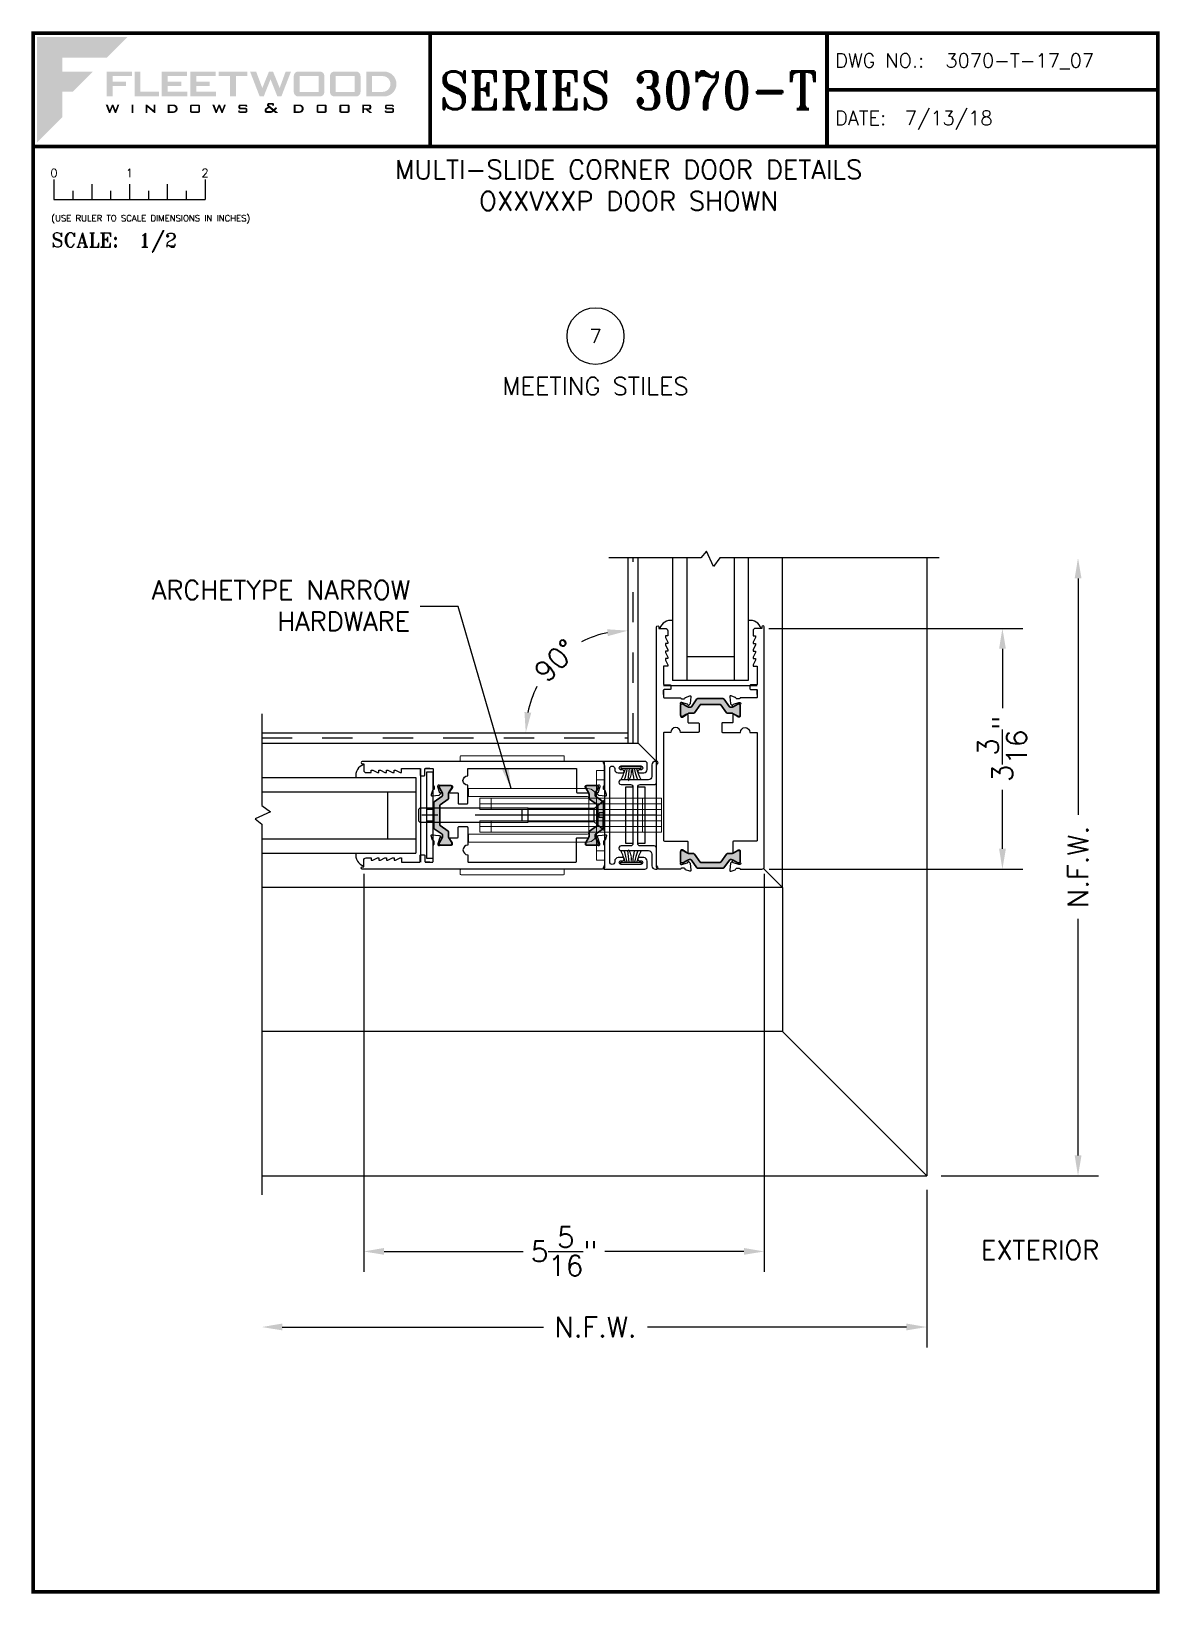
# Paper-space layout 'DETAIL 7' of a CAD drawing. Extents: x 0.3 to 7.8, y 0.1 to 10.4.
# The model-space entities are those that its viewports show. They can reach past a viewport. Long polylines and large blocks are cut down to what shows.
import ezdxf
from ezdxf.enums import TextEntityAlignment as Align

# ---------------------------------------------------------------- set-up
doc = ezdxf.new("R2010")
doc.units = 0
doc.header["$LTSCALE"] = 0.25
doc.header["$MEASUREMENT"] = 0
doc.linetypes.add('HIDDEN', pattern=[0.375, 0.25, -0.125])
doc.layers.get('0').update_dxf_attribs({"linetype": 'CONTINUOUS'})
doc.layers.get('DEFPOINTS').update_dxf_attribs({"color": 1, "linetype": 'CONTINUOUS'})
for name, color, linetype in [('GLASS-VINYL', 7, 'CONTINUOUS'), ('Hardware', 7, 'CONTINUOUS'), ('MISC', 7, 'CONTINUOUS'), ('SEAL', 7, 'CONTINUOUS'), ('SILL-PAN', 7, 'CONTINUOUS'), ('TEXT', 7, 'CONTINUOUS'), ('TITLE-BLOCK', 7, 'CONTINUOUS'), ('VENT', 5, 'CONTINUOUS')]:
    doc.layers.add(name, color=color, linetype=linetype)
doc.layers.add('VP', color=40, linetype='CONTINUOUS', plot=False)
doc.layers.get('VP').off()
doc.styles.add('ROMANS', font='romans')
doc.styles.add('ROMANT', font='romant')
doc.styles.add('SIMPLEX-094', font='simplex.shx', dxfattribs={"height": 0.094})
doc.styles.get("Standard").update_dxf_attribs({"font": 'simplex.shx'})
doc.dimstyles.new('FULL SCALE', dxfattribs={"dimscale": 0.75, "dimtxt": 0.18, "dimasz": 0.18, "dimexe": 0.18, "dimexo": 0.125, "dimgap": 0.09, "dimtad": 0, "dimtih": 1, "dimtoh": 1, "dimdec": 4, "dimzin": 0, "dimdsep": 46, "dimlunit": 4, "dimtxsty": 'Standard', "dimcen": 0.09, "dimadec": 0, "dimazin": 0, "dimtfac": 1, "dimtdec": 4, "dimtofl": 0, "dimtmove": 0, "dimatfit": 3, "dimfxl": 0, "dimtolj": 1, "dimtzin": 0, "dimarcsym": 0})
doc.dimstyles.new('ONE-HALF SCALE', dxfattribs={"dimscale": 0.75, "dimtxt": 0.18, "dimasz": 0.18, "dimexe": 0.18, "dimexo": 0.0625, "dimgap": 0.09, "dimtad": 0, "dimdec": 4, "dimlfac": 2, "dimzin": 0, "dimdsep": 46, "dimlunit": 4, "dimtxsty": 'Standard', "dimcen": 0.09, "dimadec": 0, "dimazin": 0, "dimtfac": 1, "dimtdec": 4, "dimtofl": 0, "dimtmove": 0, "dimatfit": 3, "dimfxl": 0, "dimtolj": 1, "dimtzin": 0, "dimarcsym": 0})

# ---------------------------------------------------------------- blocks, each defined once
blk = doc.blocks.new('sectball')
blk.add_circle((0, 0), 0.125)
blk.add_attdef('NO', text='', height=0.062).set_placement((0, 0), align=Align.MIDDLE_CENTER)
for tag, p in [('LINE1', (0, -0.2588)), ('LINE2', (0, -0.3864)), ('LINE3', (0, -0.5214))]:
    blk.add_attdef(tag, text='', height=0.078).set_placement(p, align=Align.CENTER)
blk = doc.blocks.new('Fleetwood_Logo_6-10-15')
h = blk.add_hatch(color=154)
h.dxf.hatch_style = 1
h.paths.add_polyline_path([(0.2526, -0.0017), (0.0019, -0.0017), (0.0019, -0.2942), (0.0725, -0.2236), (0.0725, -0.1535), (0.1007, -0.1535), (0.1567, -0.0976), (0.0725, -0.0976), (0.0725, -0.0596), (0.1946, -0.0596)])
h = blk.add_hatch(color=251)
h.dxf.hatch_style = 1
h.paths.add_polyline_path([(0.2487, -0.1256), (0.2112, -0.1256), (0.2112, -0.1102), (0.2647, -0.1102), (0.2647, -0.0976), (0.1946, -0.0976), (0.1946, -0.1667), (0.2112, -0.1667), (0.2112, -0.1377), (0.2487, -0.1377)])
h = blk.add_hatch(color=251)
h.dxf.hatch_style = 1
h.paths.add_polyline_path([(0.2886, -0.0976), (0.272, -0.0976), (0.272, -0.1667), (0.3401, -0.1667), (0.3401, -0.1535), (0.2886, -0.1535)])
h = blk.add_hatch(color=251)
h.dxf.hatch_style = 1
h.paths.add_polyline_path([(0.4175, -0.0976), (0.3474, -0.0976), (0.3474, -0.1667), (0.4185, -0.1667), (0.4185, -0.1534), (0.364, -0.1534), (0.364, -0.1377), (0.4015, -0.1377), (0.4015, -0.1256), (0.364, -0.1256), (0.364, -0.1102), (0.4175, -0.1102)])
h = blk.add_hatch(color=251)
h.dxf.hatch_style = 1
h.paths.add_polyline_path([(0.4965, -0.0976), (0.4264, -0.0976), (0.4264, -0.1667), (0.4975, -0.1667), (0.4975, -0.1534), (0.443, -0.1534), (0.443, -0.1377), (0.4804, -0.1377), (0.4804, -0.1256), (0.443, -0.1256), (0.443, -0.1102), (0.4965, -0.1102)])
h = blk.add_hatch(color=251)
h.dxf.hatch_style = 1
h.paths.add_polyline_path([(0.5842, -0.0976), (0.5054, -0.0976), (0.5054, -0.1102), (0.5365, -0.1102), (0.5365, -0.1667), (0.5531, -0.1667), (0.5531, -0.1102), (0.5842, -0.1102)])
h = blk.add_hatch(color=251)
h.dxf.hatch_style = 1
h.paths.add_polyline_path([(0.6089, -0.0976), (0.5921, -0.0976), (0.6188, -0.1667), (0.63, -0.1667), (0.6489, -0.1192), (0.6679, -0.1667), (0.6789, -0.1667), (0.7056, -0.0976), (0.6908, -0.0976), (0.6742, -0.1433), (0.6558, -0.0976), (0.6446, -0.0976), (0.6261, -0.1433)])
h = blk.add_hatch(color=251)
h.dxf.hatch_style = 1
h.paths.add_polyline_path([(0.7853, -0.0976), (0.726, -0.0976, 0.414214), (0.7133, -0.1102), (0.7133, -0.154, 0.414214), (0.726, -0.1667), (0.7853, -0.1667, 0.414214), (0.798, -0.154), (0.798, -0.1102, 0.414214)])
h.paths.add_polyline_path([(0.7819, -0.1102), (0.7819, -0.154), (0.7294, -0.154), (0.7294, -0.1102)], flags=16)
h = blk.add_hatch(color=251)
h.dxf.hatch_style = 1
h.paths.add_polyline_path([(0.8856, -0.0976), (0.8262, -0.0976, 0.414214), (0.8136, -0.1102), (0.8136, -0.154, 0.414214), (0.8262, -0.1667), (0.8856, -0.1667, 0.414214), (0.8982, -0.154), (0.8982, -0.1102, 0.414214)])
h.paths.add_polyline_path([(0.8822, -0.1102), (0.8822, -0.154), (0.8296, -0.154), (0.8296, -0.1102)], flags=16)
h = blk.add_hatch(color=251)
h.dxf.hatch_style = 1
h.paths.add_polyline_path([(0.9632, -0.0976), (0.914, -0.0976), (0.914, -0.1667), (0.9632, -0.1667, 1)])
h.paths.add_polyline_path([(0.9301, -0.1102), (0.9593, -0.1102, -1), (0.9593, -0.154), (0.9301, -0.154)], flags=16)
h = blk.add_hatch(color=7)
h.dxf.hatch_style = 1
h.paths.add_polyline_path([(0.2301, -0.1891), (0.2251, -0.1891), (0.2196, -0.2043), (0.2134, -0.1891), (0.2097, -0.1891), (0.2035, -0.2043), (0.1978, -0.1891), (0.1922, -0.1891), (0.2011, -0.2121), (0.2048, -0.2121), (0.2112, -0.1963), (0.2175, -0.2121), (0.2212, -0.2121)])
h = blk.add_hatch(color=7)
h.dxf.hatch_style = 1
h.paths.add_polyline_path([(0.2691, -0.1891), (0.2637, -0.1891), (0.2637, -0.2118), (0.2637, -0.2121), (0.2691, -0.2121)])
h = blk.add_hatch(color=7)
h.dxf.hatch_style = 1
h.paths.add_polyline_path([(0.3077, -0.1964), (0.3259, -0.2121), (0.3298, -0.2121), (0.3298, -0.1891), (0.325, -0.1891), (0.325, -0.2047), (0.3067, -0.1891), (0.3029, -0.1891), (0.3029, -0.2121), (0.3077, -0.2121)])
h = blk.add_hatch(color=7)
h.dxf.hatch_style = 1
h.paths.add_polyline_path([(0.3801, -0.1891), (0.3637, -0.1891), (0.3637, -0.2121), (0.3801, -0.2121, 1)])
h.paths.add_polyline_path([(0.3691, -0.2079), (0.3691, -0.1933), (0.3788, -0.1933, -1), (0.3788, -0.2079)], flags=16)
h = blk.add_hatch(color=7)
h.dxf.hatch_style = 1
h.paths.add_polyline_path([(0.4537, -0.2079), (0.4537, -0.1933, 0.414214), (0.4495, -0.1891), (0.4297, -0.1891, 0.414214), (0.4255, -0.1933), (0.4255, -0.2079, 0.414214), (0.4297, -0.2121), (0.4495, -0.2121, 0.414214)])
h.paths.add_polyline_path([(0.4308, -0.2079), (0.4308, -0.1933), (0.4484, -0.1933), (0.4484, -0.2079)], flags=16)
h = blk.add_hatch(color=7)
h.dxf.hatch_style = 1
h.paths.add_polyline_path([(0.5253, -0.1891), (0.5203, -0.1891), (0.5148, -0.2043), (0.5087, -0.1891), (0.5049, -0.1891), (0.4988, -0.2043), (0.493, -0.1891), (0.4874, -0.1891), (0.4963, -0.2121), (0.5001, -0.2121), (0.5064, -0.1963), (0.5127, -0.2121), (0.5164, -0.2121)])
h = blk.add_hatch(color=7)
h.dxf.hatch_style = 1
h.paths.add_polyline_path([(0.5801, -0.1891), (0.5643, -0.1891, 0.414214), (0.56, -0.1933), (0.56, -0.1981, 0.414214), (0.5643, -0.2024), (0.58, -0.2024), (0.58, -0.2078), (0.5637, -0.2078), (0.5637, -0.2052), (0.5591, -0.2062), (0.5591, -0.2078, 0.414214), (0.5634, -0.2121), (0.5805, -0.2121, 0.414214), (0.5848, -0.2078), (0.5848, -0.2024, 0.414214), (0.5805, -0.1982), (0.5648, -0.1982), (0.5648, -0.193), (0.5798, -0.193), (0.5798, -0.1958), (0.5843, -0.1948), (0.5843, -0.1933, 0.414214)])
h = blk.add_hatch(color=7)
h.dxf.hatch_style = 1
h.paths.add_polyline_path([(0.645, -0.1913, -0.222262), (0.6447, -0.1906), (0.6447, -0.1892), (0.6535, -0.1892), (0.6535, -0.193), (0.6587, -0.1918), (0.6587, -0.189, 0.414214), (0.6544, -0.1847), (0.6437, -0.1847, 0.414214), (0.6394, -0.189), (0.6394, -0.1922, 0.222262), (0.6407, -0.1948), (0.6415, -0.1955), (0.6345, -0.1998, 0.260684), (0.6329, -0.2027), (0.6329, -0.2078, 0.414214), (0.6372, -0.2121), (0.6514, -0.2121, 0.17577), (0.6536, -0.2113), (0.657, -0.2085), (0.6614, -0.2121), (0.6699, -0.2121), (0.6613, -0.2049), (0.6676, -0.1997), (0.6637, -0.1964), (0.6574, -0.2017)])
h.paths.add_polyline_path([(0.6532, -0.2052), (0.6509, -0.2072, -0.17577), (0.6502, -0.2074), (0.6382, -0.2074), (0.6382, -0.2033, -0.260684), (0.6387, -0.2025), (0.6451, -0.1985)], flags=16)
h = blk.add_hatch(color=7)
h.dxf.hatch_style = 1
h.paths.add_polyline_path([(0.7294, -0.1891), (0.713, -0.1891), (0.713, -0.2121), (0.7294, -0.2121, 1)])
h.paths.add_polyline_path([(0.7184, -0.2079), (0.7184, -0.1933), (0.7281, -0.1933, -1), (0.7281, -0.2079)], flags=16)
h = blk.add_hatch(color=7)
h.dxf.hatch_style = 1
h.paths.add_polyline_path([(0.8045, -0.2079), (0.8045, -0.1933, 0.414214), (0.8003, -0.1891), (0.7805, -0.1891, 0.414214), (0.7763, -0.1933), (0.7763, -0.2079, 0.414214), (0.7805, -0.2121), (0.8003, -0.2121, 0.414214)])
h.paths.add_polyline_path([(0.7816, -0.2079), (0.7816, -0.1933), (0.7992, -0.1933), (0.7992, -0.2079)], flags=16)
h = blk.add_hatch(color=7)
h.dxf.hatch_style = 1
h.paths.add_polyline_path([(0.8678, -0.2079), (0.8678, -0.1933, 0.414214), (0.8636, -0.1891), (0.8438, -0.1891, 0.414214), (0.8396, -0.1933), (0.8396, -0.2079, 0.414214), (0.8438, -0.2121), (0.8636, -0.2121, 0.414214)])
h.paths.add_polyline_path([(0.8449, -0.2079), (0.8449, -0.1933), (0.8624, -0.1933), (0.8624, -0.2079)], flags=16)
h = blk.add_hatch(color=7)
h.dxf.hatch_style = 1
h.paths.add_polyline_path([(0.9277, -0.1993), (0.9277, -0.1933, 0.414214), (0.9235, -0.1891), (0.9028, -0.1891), (0.9028, -0.2121), (0.9082, -0.2121), (0.9082, -0.2035), (0.9131, -0.2035), (0.9224, -0.2121), (0.9303, -0.2121), (0.9197, -0.2035), (0.9235, -0.2035, 0.414214)])
h.paths.add_polyline_path([(0.9082, -0.1993), (0.9082, -0.1933), (0.9214, -0.1933, -0.414214), (0.9224, -0.1943), (0.9224, -0.1983, -0.414214), (0.9214, -0.1993)], flags=16)
h = blk.add_hatch(color=7)
h.dxf.hatch_style = 1
h.paths.add_polyline_path([(0.9867, -0.1982), (0.971, -0.1982), (0.971, -0.193), (0.9859, -0.193), (0.9859, -0.1958), (0.9905, -0.1948), (0.9905, -0.1933, 0.414214), (0.9863, -0.1891), (0.9705, -0.1891, 0.414214), (0.9662, -0.1933), (0.9662, -0.1981, 0.414214), (0.9705, -0.2024), (0.9862, -0.2024), (0.9862, -0.2078), (0.9699, -0.2078), (0.9699, -0.2052), (0.9653, -0.2062), (0.9653, -0.2078, 0.414214), (0.9696, -0.2121), (0.9867, -0.2121, 0.414214), (0.991, -0.2078), (0.991, -0.2024, 0.414214)])
blk = doc.blocks.new('A-SIZE_P')
at = {"const_width": 0.025}
blk.add_lwpolyline([(0.313, 0.125), (7.751, 0.125), (7.751, 10.437), (0.313, 10.437)], close=True, dxfattribs=at)
for points in [[(2.938, 10.437), (2.938, 9.687)], [(5.563, 10.437), (5.563, 9.687)], [(5.563, 10.062), (7.751, 10.062)], [(0.313, 9.687), (7.751, 9.687)]]:
    blk.add_lwpolyline(points, dxfattribs=at)
at = {"xscale": 2.387023416083395, "yscale": 2.387023416083395, "zscale": 2.387023416083395}
blk.add_blockref('Fleetwood_Logo_6-10-15', (0.334, 10.416), dxfattribs=at)
for s, style, p in [('DWG NO.:', 'SIMPLEX-094', (5.617, 10.209)), ('DATE:', 'SIMPLEX-094', (5.616, 9.829)), ('SCALE:', 'ROMANT', (0.433, 9.022))]:
    blk.add_text(s, height=0.094, dxfattribs=dict(style=style)).set_placement(p)
for tag, p, style in [('DWG_NO', (6.346, 10.209), 'SIMPLEX-094'), ('DATE', (6.077, 9.829), 'SIMPLEX-094'), ('SCALE', (1.011, 9.02), 'ROMANT')]:
    blk.add_attdef(tag, p, '', height=0.094, dxfattribs=dict(style=style))
for tag, height, style, width, p, p2 in [('DWG_NO_F', 0.094, 'SIMPLEX-094', 1.745692, (6.347, 10.209), (7.683, 10.209)), ('PRODUCT', 0.25, 'ROMANT', 1.390728, (3.001, 9.934), (5.5, 9.934))]:
    blk.add_attdef(tag, text='', height=height, dxfattribs=dict(style=style, width=width)).set_placement(p, p2, align=Align.FIT)
blk = doc.blocks.new('Half')
for p, q in [((0.137, -0.219), (0.137, -0.35)), ((0.262, -0.294), (0.262, -0.35)), ((0.387, -0.249), (0.387, -0.35)), ((0.512, -0.294), (0.512, -0.35)), ((0.637, -0.249), (0.637, -0.35)), ((0.762, -0.294), (0.762, -0.35)), ((0.887, -0.249), (0.887, -0.35)), ((1.012, -0.294), (1.012, -0.35)), ((1.137, -0.219), (1.137, -0.35)), ((0.137, -0.35), (1.137, -0.35))]:
    blk.add_line(p, q)
for s, p in [('0', (0.137, -0.219)), ('1', (0.637, -0.219)), ('2', (1.137, -0.219))]:
    blk.add_text(s, height=0.055).set_placement(p, align=Align.BOTTOM_CENTER)
at = {"style": 'ROMANS'}
blk.add_text('(USE RULER TO SCALE DIMENSIONS IN INCHES)', height=0.04115, dxfattribs=at).set_placement((0.12, -0.495))
blk = doc.blocks.new('*D111')
at = {"layer": 'DEFPOINTS', "color": 0}
for p in [(2.499, 4.922), (5.148, 4.922), (2.499, 2.377)]:
    blk.add_point(p, dxfattribs=at)
at = {"layer": 'TITLE-BLOCK', "color": 0, "lineweight": -2}
for p, q in [((2.499, 4.875), (2.499, 2.242)), ((5.148, 4.875), (5.148, 2.242)), ((2.634, 2.377), (3.554, 2.377)), ((5.013, 2.377), (4.094, 2.377))]:
    blk.add_line(p, q, dxfattribs=at)
at = {"layer": 'TITLE-BLOCK', "color": 0}
for points in [[(2.634, 2.4), (2.634, 2.355), (2.499, 2.377)], [(5.013, 2.4), (5.013, 2.355), (5.148, 2.377)]]:
    blk.add_solid(points, dxfattribs=at)
at = {"layer": 'TITLE-BLOCK', "color": 0, "insert": (3.824, 2.377), "char_height": 0.135, "attachment_point": 5}
blk.add_mtext('\\A1;5{\\H1x;\\S5/16;}"', dxfattribs=at)
blk = doc.blocks.new('*D112')
at = {"layer": 'DEFPOINTS', "color": 0}
for p in [(5.132, 6.499), (6.723, 6.499), (5.133, 4.906)]:
    blk.add_point(p, dxfattribs=at)
at = {"layer": 'TITLE-BLOCK', "color": 0, "lineweight": -2}
for p, q in [((5.179, 6.499), (6.858, 6.499)), ((6.723, 6.364), (6.723, 5.972)), ((6.723, 5.041), (6.723, 5.432)), ((5.18, 4.906), (6.858, 4.906))]:
    blk.add_line(p, q, dxfattribs=at)
at = {"layer": 'TITLE-BLOCK', "color": 0}
for points in [[(6.701, 6.364), (6.746, 6.364), (6.723, 6.499)], [(6.701, 5.041), (6.746, 5.041), (6.723, 4.906)]]:
    blk.add_solid(points, dxfattribs=at)
at = {"layer": 'TITLE-BLOCK', "color": 0, "insert": (6.723, 5.702), "char_height": 0.135, "attachment_point": 5, "rotation": 90}
blk.add_mtext('\\A1;3{\\H1x;\\S3/16;}"', dxfattribs=at)
blk = doc.blocks.new('*D113')
at = {"layer": 'DEFPOINTS', "color": 0}
for p in [(4.246, 6.965), (3.908, 6.393), (1.825, 5.809), (4.246, 5.809), (4.246, 5.739)]:
    blk.add_point(p, dxfattribs=at)
at = {"layer": 'TITLE-BLOCK', "color": 0, "lineweight": -2}
for start, end in [(101.481, 116.9652), (153.0348, 168.519)]:
    blk.add_arc((4.246, 5.809), 0.675, start, end, dxfattribs=at)
at = {"layer": 'TITLE-BLOCK', "color": 0}
for points in [[(4.109, 6.493), (4.114, 6.448), (4.246, 6.484)], [(3.607, 5.941), (3.562, 5.946), (3.571, 5.809)]]:
    blk.add_solid(points, dxfattribs=at)
at = {"layer": 'TITLE-BLOCK', "color": 0, "insert": (3.768, 6.286), "char_height": 0.135, "attachment_point": 5, "rotation": 45}
blk.add_mtext('\\A1;90°', dxfattribs=at)
blk = doc.blocks.new('*D172')
at = {"color": 0, "lineweight": -2}
for p, q in [((7.223, 6.83), (7.223, 5.265)), ((7.223, 3.012), (7.223, 4.577)), ((6.317, 2.877), (7.358, 2.877))]:
    blk.add_line(p, q, dxfattribs=at)
at = {"color": 0}
for points in [[(7.201, 6.83), (7.246, 6.83), (7.223, 6.965)], [(7.201, 3.012), (7.246, 3.012), (7.223, 2.877)]]:
    blk.add_solid(points, dxfattribs=at)
at = {"layer": 'DEFPOINTS', "color": 0}
for p in [(6.304, 6.965), (7.223, 6.965), (6.223, 2.877)]:
    blk.add_point(p, dxfattribs=at)
at = {"color": 0, "insert": (7.223, 4.921), "char_height": 0.135, "attachment_point": 5, "rotation": 90}
blk.add_mtext('\\A1;N.F.W.', dxfattribs=at)
blk = doc.blocks.new('*D173')
at = {"color": 0, "lineweight": -2}
for p, q in [((6.223, 2.784), (6.223, 1.742)), ((1.96, 1.877), (3.688, 1.877)), ((6.088, 1.877), (4.376, 1.877))]:
    blk.add_line(p, q, dxfattribs=at)
at = {"color": 0}
for points in [[(1.96, 1.9), (1.96, 1.855), (1.825, 1.877)], [(6.088, 1.9), (6.088, 1.855), (6.223, 1.877)]]:
    blk.add_solid(points, dxfattribs=at)
at = {"layer": 'DEFPOINTS', "color": 0}
for p in [(6.223, 2.877), (1.825, 2.759), (1.825, 1.877)]:
    blk.add_point(p, dxfattribs=at)
at = {"color": 0, "insert": (4.032, 1.877), "char_height": 0.135, "attachment_point": 5}
blk.add_mtext('\\A1;N.F.W.', dxfattribs=at)
blk = doc.blocks.new('*U177')
for centre, radius, start, end in [((-0.303, 1.135), 1.112, 287.4409, 295.9325), ((-0.19, 1.188), 1.16, 280.9256, 288.7507), ((-0.031, 1.124), 1.102, 273.1709, 281.1969), ((-0.031, -1.124), 1.102, 78.8031, 86.8291), ((-0.19, -1.188), 1.16, 71.2493, 79.0744), ((-0.303, -1.135), 1.112, 64.0675, 72.5591)]:
    blk.add_arc(centre, radius, start, end)
at = {"layer": 'SEAL'}
blk.add_lwpolyline([(0, -0.135), (0, 0.135), (0.03, 0.135), (0.03, -0.135)], close=True, dxfattribs=at)
at = {"layer": 'SEAL', "const_width": 0.015}
blk.add_lwpolyline([(0.03, 0, 0.219791), (0.196, 0.034)], format="xyb", dxfattribs=at)
at = {"flags": 9}
for tag, p in [('MANUFACTURER_PART_#', (0, -0.199)), ('FLEETWOOD_PART_#', (-0.001, -0.249))]:
    blk.add_attdef(tag, p, '', height=0.0312, dxfattribs=at)
blk = doc.blocks.new('Yoke Strike Plate')
for points in [[(-0.094, -0.375), (-0.094, 0.375), (0, 0.375), (0, -0.375)], [(0.062, -0.375), (0.062, 0.375), (0.156, 0.375), (0.156, -0.375)]]:
    blk.add_lwpolyline(points, close=True)
blk = doc.blocks.new('3070CR-Archetype-Narrow-Latch_Lead-Stile')
h = blk.add_hatch(color=7)
h.dxf.hatch_style = 1
h.paths.add_polyline_path([(0.364, 0.131, -0.244698), (0.367, 0.137), (0.473, 0.211, 0.244698), (0.478, 0.221), (0.478, 0.276, -0.131652), (0.485, 0.299), (0.498, 0.323), (0.52, 0.362, 0.131652), (0.522, 0.366), (0.522, 0.378, 0.414214), (0.506, 0.394), (0.372, 0.394, 0.414214), (0.356, 0.378), (0.356, 0.366, 0.131652), (0.357, 0.362), (0.38, 0.323), (0.393, 0.299, -0.131652), (0.399, 0.276), (0.399, 0.262, -0.244698), (0.394, 0.252), (0.29, 0.179, 0.244698), (0.285, 0.17), (0.285, -0.17, 0.244698), (0.29, -0.179), (0.394, -0.252, -0.103471), (0.398, -0.256, -0.13774), (0.399, -0.262), (0.399, -0.276, -0.131652), (0.393, -0.299), (0.357, -0.362, 0.131652), (0.356, -0.366), (0.356, -0.378, 0.414214), (0.372, -0.394), (0.506, -0.394, 0.414214), (0.522, -0.378), (0.522, -0.366, 0.137872), (0.52, -0.361), (0.52, -0.361), (0.485, -0.299, -0.131652), (0.478, -0.276), (0.478, -0.221, 0.244698), (0.473, -0.211), (0.367, -0.137, -0.244698), (0.364, -0.131)])
h = blk.add_hatch(color=7)
h.dxf.hatch_style = 1
h.paths.add_polyline_path([(2.53, 0.17, 0.244698), (2.525, 0.179), (2.421, 0.252, -0.244698), (2.416, 0.262), (2.416, 0.276, -0.131652), (2.422, 0.299), (2.436, 0.323), (2.458, 0.362, 0.131652), (2.459, 0.366), (2.459, 0.378, 0.414214), (2.444, 0.394), (2.31, 0.394, 0.414214), (2.294, 0.378), (2.294, 0.366, 0.131652), (2.295, 0.362), (2.318, 0.323), (2.331, 0.299, -0.131652), (2.337, 0.276), (2.337, 0.221, 0.244698), (2.342, 0.211), (2.448, 0.137, -0.244698), (2.452, 0.131), (2.452, -0.131, -0.244698), (2.448, -0.137), (2.342, -0.211, 0.244698), (2.337, -0.221), (2.337, -0.276, -0.131652), (2.331, -0.299), (2.295, -0.362, 0.131652), (2.294, -0.366), (2.294, -0.378, 0.414214), (2.31, -0.394), (2.444, -0.394, 0.414214), (2.459, -0.378), (2.459, -0.366, 0.131652), (2.458, -0.362), (2.422, -0.299, -0.131652), (2.416, -0.276), (2.416, -0.262, -0.13774), (2.418, -0.256, -0.103471), (2.421, -0.252), (2.525, -0.179, 0.244698), (2.53, -0.17)])
at = {"color": 7, "linetype": 'Continuous', "lineweight": 15}
for p, q in [((0.806, 0.778), (0.806, 0.723)), ((0.931, 0.788), (0.816, 0.788)), ((2.056, 0.788), (0.931, 0.788)), ((2.171, 0.788), (2.056, 0.788)), ((2.181, 0.778), (2.181, 0.723)), ((0.273, 0.594), (0.378, 0.594)), ((0.273, 0.469), (0.273, 0.594)), ((0.378, 0.469), (0.273, 0.469)), ((0.273, -0.469), (0.273, 0.469)), ((0.378, 0.594), (0.378, 0.469)), ((0.378, -0.469), (0.378, 0.469)), ((-0.479, 0.225), (-0.479, -0.225)), ((-0.479, 0.225), (1.921, 0.225)), ((-0.229, -0.225), (-0.229, 0.225)), ((0.483, -0.237), (0.483, 0.236)), ((2.073, 0.355), (0.497, 0.355)), ((0.497, 0.25), (2.073, 0.25)), ((2.059, 0.25), (1.659, 0.25)), ((1.771, 0.225), (1.771, 0.075)), ((1.921, 0.225), (1.921, 0.075)), ((2.073, 0.25), (2.073, 0.355)), ((1.921, 0.15), (-0.479, 0.15)), ((1.921, 0.075), (-0.479, 0.075)), ((1.369, 0), (-0.479, 0)), ((-0.479, -0.075), (1.921, -0.075)), ((-0.479, -0.15), (1.921, -0.15)), ((1.771, -0.075), (1.771, -0.225)), ((1.921, -0.075), (1.921, -0.225)), ((1.921, -0.225), (-0.479, -0.225)), ((2.073, -0.25), (0.497, -0.25)), ((0.497, -0.355), (2.073, -0.355)), ((2.059, -0.25), (1.659, -0.25)), ((2.073, -0.25), (2.073, -0.355)), ((0.273, -0.469), (0.378, -0.469)), ((0.273, -0.594), (0.273, -0.469)), ((0.378, -0.594), (0.273, -0.594)), ((0.378, -0.469), (0.378, -0.594)), ((0.806, -0.778), (0.806, -0.723)), ((0.931, -0.788), (0.816, -0.788)), ((2.056, -0.788), (0.931, -0.788)), ((2.171, -0.788), (2.056, -0.788)), ((2.181, -0.778), (2.181, -0.723))]:
    blk.add_line(p, q, dxfattribs=at)
at = {"color": 7, "ltscale": 0.5}
for p, q in [((0.366, 0.125), (0.273, 0.205)), ((2.54, 0.095), (2.63, 0.095)), ((2.555, 0.08), (2.54, 0.095)), ((2.615, 0.08), (2.555, 0.08)), ((2.615, 0.08), (2.63, 0.095)), ((0.273, -0.206), (0.366, -0.125)), ((2.54, -0.095), (2.555, -0.08)), ((2.54, -0.095), (2.63, -0.095)), ((2.555, -0.08), (2.615, -0.08)), ((2.63, -0.095), (2.615, -0.08))]:
    blk.add_line(p, q, dxfattribs=at)
at = {"color": 7}
for p, q in [((0.412, 0.089), (0.291, 0.192)), ((0.291, 0.192), (0.291, 0.03)), ((0.291, 0.03), (0.344, 0.03)), ((0.344, -0.03), (0.344, 0.03)), ((0.412, 0.089), (1.282, 0.089)), ((0.412, -0.089), (0.412, 0.089)), ((1.369, 0.075), (1.369, -0.075)), ((-0.414, 0), (0.273, 0)), ((0.019, 0), (1.985, 0)), ((0.291, -0.193), (0.291, -0.03)), ((0.291, -0.03), (0.344, -0.03)), ((0.412, -0.089), (0.291, -0.193)), ((0.412, -0.089), (1.282, -0.089))]:
    blk.add_line(p, q, dxfattribs=at)
at = {"color": 7, "ltscale": 0.3}
blk.add_line((2.48, 0), (2.69, 0), dxfattribs=at)
at = {"color": 7}
for points in [[(2.54, 0.568), (2.63, 0.568), (2.63, -0.568), (2.54, -0.568)], [(2.717, -0.093), (1.282, -0.093), (1.282, 0.093), (2.717, 0.093), (2.735, 0.075), (2.735, -0.075)]]:
    blk.add_lwpolyline(points, close=True, dxfattribs=at)
at = {"color": 7, "lineweight": 30}
for points in [[(0.364, 0.131), (0.364, -0.131, 0.244698), (0.367, -0.137), (0.473, -0.211, -0.244698), (0.478, -0.221), (0.478, -0.276, 0.131652), (0.485, -0.299), (0.52, -0.362, -0.131652), (0.522, -0.366), (0.522, -0.378, -0.414214), (0.506, -0.394), (0.372, -0.394, -0.414214), (0.356, -0.378), (0.356, -0.366, -0.131652), (0.357, -0.362), (0.393, -0.299, 0.131652), (0.399, -0.276), (0.399, -0.262, 0.13774), (0.398, -0.256, 0.103471), (0.394, -0.252), (0.29, -0.179, -0.244698), (0.285, -0.17), (0.285, 0.17, -0.244698), (0.29, 0.179), (0.394, 0.252, 0.244698), (0.399, 0.262), (0.399, 0.276, 0.131652), (0.393, 0.299), (0.38, 0.323), (0.357, 0.362, -0.131652), (0.356, 0.366), (0.356, 0.378, -0.414214), (0.372, 0.394), (0.506, 0.394, -0.414214), (0.522, 0.378), (0.522, 0.366, -0.131652), (0.52, 0.362), (0.498, 0.323), (0.485, 0.299, 0.131652), (0.478, 0.276), (0.478, 0.221, -0.244698), (0.473, 0.211), (0.367, 0.137, 0.244698)], [(2.452, 0.131), (2.452, -0.131, -0.244698), (2.448, -0.137), (2.342, -0.211, 0.244698), (2.337, -0.221), (2.337, -0.276, -0.131652), (2.331, -0.299), (2.295, -0.362, 0.131652), (2.294, -0.366), (2.294, -0.378, 0.414214), (2.31, -0.394), (2.444, -0.394, 0.414214), (2.459, -0.378), (2.459, -0.366, 0.131652), (2.458, -0.362), (2.422, -0.299, -0.131652), (2.416, -0.276), (2.416, -0.262, -0.13774), (2.418, -0.256, -0.103471), (2.421, -0.252), (2.525, -0.179, 0.244698), (2.53, -0.17), (2.53, 0.17, 0.244698), (2.525, 0.179), (2.421, 0.252, -0.244698), (2.416, 0.262), (2.416, 0.276, -0.131652), (2.422, 0.299), (2.436, 0.323), (2.458, 0.362, 0.131652), (2.459, 0.366), (2.459, 0.378, 0.414214), (2.444, 0.394), (2.31, 0.394, 0.414214), (2.294, 0.378), (2.294, 0.366, 0.131652), (2.295, 0.362), (2.318, 0.323), (2.331, 0.299, -0.131652), (2.337, 0.276), (2.337, 0.221, 0.244698), (2.342, 0.211), (2.448, 0.137, -0.244698)]]:
    blk.add_lwpolyline(points, format="xyb", close=True, dxfattribs=at)
at = {"color": 7, "linetype": 'Continuous', "lineweight": 15}
for centre, radius, start, end in [((0.816, 0.778), 0.01, 90, 180), ((0.816, 0.723), 0.01, 180, 270), ((2.171, 0.778), 0.01, 0, 90), ((2.171, 0.723), 0.01, 270, 0), ((0.497, 0.236), 0.118, 90, 180), ((0.497, 0.236), 0.0135, 90, 180), ((0.497, -0.237), 0.119, 180, 270), ((0.497, -0.237), 0.0135, 180, 270), ((0.816, -0.723), 0.01, 90, 180), ((0.816, -0.778), 0.01, 180, 270), ((2.171, -0.723), 0.01, 0, 90), ((2.171, -0.778), 0.01, 270, 0)]:
    blk.add_arc(centre, radius, start, end, dxfattribs=at)
at = {"layer": 'VENT'}
for points in [[(2.583, 0.62), (2.64, 0.62), (2.55, 0.62, 0.414214), (2.54, 0.61), (2.54, 0.394, 0.414214), (2.529, 0.382), (2.529, 0.347, 0.359508), (2.538, 0.336, -0.263725), (2.547, 0.328), (2.567, 0.274), (2.567, 0.274, -0.548619), (2.555, 0.258), (2.463, 0.266, -0.176327), (2.456, 0.27), (2.442, 0.284, -0.57735), (2.445, 0.297), (2.45, 0.298, 0.267949), (2.458, 0.306), (2.477, 0.378, 0.065543), (2.478, 0.381), (2.478, 0.39, 0.6885), (2.457, 0.398, -0.213422), (2.449, 0.394), (2.296, 0.394, 0.414214), (2.285, 0.382), (2.285, 0.374, 0.137872), (2.286, 0.367), (2.322, 0.309, -0.585524), (2.316, 0.297), (2.218, 0.297, 0.414214), (2.208, 0.287), (2.208, 0.16, -0.414214), (2.198, 0.15), (2.093, 0.15, -0.414214), (2.083, 0.16), (2.083, 0.397, 1), (2.083, 0.522), (2.083, 0.61, 0.414214), (2.073, 0.62), (0.653, 0.62, 0.406968), (0.643, 0.609), (0.643, 0.307, -0.414214), (0.633, 0.297), (0.498, 0.297, -0.585524), (0.491, 0.309), (0.527, 0.367, 0.137872), (0.529, 0.374), (0.529, 0.382, 0.414214), (0.517, 0.394), (0.365, 0.394, -0.213422), (0.356, 0.398, 0.6885), (0.336, 0.39), (0.336, 0.381, 0.065543), (0.336, 0.378), (0.356, 0.306, 0.267949), (0.364, 0.298), (0.368, 0.297, -0.57735), (0.372, 0.284), (0.358, 0.27, -0.176327), (0.351, 0.266), (0.259, 0.258, -0.548619), (0.247, 0.274), (0.247, 0.274), (0.267, 0.328, -0.263725), (0.276, 0.336, 0.359508), (0.285, 0.347), (0.285, 0.382, 0.414214), (0.273, 0.394), (0.273, 0.681, -0.414214), (0.305, 0.713), (3.478, 0.713, -1), (3.478, 0.681), (3.458, 0.681), (3.458, 0.596, -0.414214), (3.427, 0.565), (3.358, 0.565), (3.358, 0.595), (3.338, 0.595), (3.278, 0.565), (3.258, 0.565), (3.258, 0.595), (3.238, 0.595), (3.178, 0.565), (3.158, 0.565), (3.158, 0.595), (3.138, 0.595), (3.078, 0.565), (3.058, 0.565), (3.058, 0.595), (3.038, 0.595), (2.978, 0.565), (2.958, 0.565), (2.958, 0.62), (2.722, 0.62, 0.414214), (2.712, 0.61), (2.712, 0.533, -0.414214), (2.702, 0.523), (2.66, 0.523, -0.414214), (2.65, 0.533), (2.65, 0.61, 0.414214), (2.64, 0.62)], [(2.583, -0.62), (2.64, -0.62), (2.55, -0.62, -0.414214), (2.54, -0.61), (2.54, -0.394, -0.414214), (2.529, -0.382), (2.529, -0.347, -0.359508), (2.538, -0.336, 0.263725), (2.547, -0.328), (2.567, -0.274), (2.567, -0.274, 0.548619), (2.555, -0.258), (2.463, -0.266, 0.176327), (2.456, -0.27), (2.442, -0.284, 0.57735), (2.445, -0.297), (2.45, -0.298, -0.267949), (2.458, -0.306), (2.477, -0.378, -0.065543), (2.478, -0.381), (2.478, -0.39, -0.6885), (2.457, -0.398, 0.213422), (2.449, -0.394), (2.296, -0.394, -0.414214), (2.285, -0.382), (2.285, -0.374, -0.137872), (2.286, -0.367), (2.322, -0.309, 0.585524), (2.316, -0.297), (2.218, -0.297, -0.414214), (2.208, -0.287), (2.208, -0.16, 0.414214), (2.198, -0.15), (2.093, -0.15, 0.414214), (2.083, -0.16), (2.083, -0.397, -1), (2.083, -0.522), (2.083, -0.61, -0.414214), (2.073, -0.62), (0.653, -0.62, -0.406968), (0.643, -0.609), (0.643, -0.307, 0.414214), (0.633, -0.297), (0.498, -0.297, 0.585524), (0.491, -0.309), (0.527, -0.367, -0.137872), (0.529, -0.374), (0.529, -0.382, -0.414214), (0.517, -0.394), (0.365, -0.394, 0.213422), (0.356, -0.398, -0.6885), (0.336, -0.39), (0.336, -0.381, -0.065543), (0.336, -0.378), (0.356, -0.306, -0.267949), (0.364, -0.298), (0.368, -0.297, 0.57735), (0.372, -0.284), (0.358, -0.27, 0.176327), (0.351, -0.266), (0.259, -0.258, 0.548619), (0.247, -0.274), (0.247, -0.274), (0.267, -0.328, 0.263725), (0.276, -0.336, -0.359508), (0.285, -0.347), (0.285, -0.382, -0.414214), (0.273, -0.394), (0.273, -0.681, 0.414214), (0.305, -0.713), (3.478, -0.713, 1), (3.478, -0.681), (3.458, -0.681), (3.458, -0.596, 0.414214), (3.427, -0.565), (3.358, -0.565), (3.358, -0.595), (3.338, -0.595), (3.278, -0.565), (3.258, -0.565), (3.258, -0.595), (3.238, -0.595), (3.178, -0.565), (3.158, -0.565), (3.158, -0.595), (3.138, -0.595), (3.078, -0.565), (3.058, -0.565), (3.058, -0.595), (3.038, -0.595), (2.978, -0.565), (2.958, -0.565), (2.958, -0.62), (2.722, -0.62, -0.414214), (2.712, -0.61), (2.712, -0.533, 0.414214), (2.702, -0.523), (2.66, -0.523, 0.414214), (2.65, -0.533), (2.65, -0.61, -0.414214), (2.64, -0.62)]]:
    blk.add_lwpolyline(points, format="xyb", dxfattribs=at)
blk = doc.blocks.new('3773-Lead Stile')
h = blk.add_hatch(color=7)
h.dxf.hatch_style = 1
h.paths.add_polyline_path([(0.148, 0.131, -0.244698), (0.152, 0.137), (0.258, 0.211, 0.244698), (0.263, 0.221), (0.263, 0.276, -0.131652), (0.269, 0.299), (0.282, 0.323), (0.305, 0.362, 0.131652), (0.306, 0.366), (0.306, 0.378, 0.414214), (0.29, 0.394), (0.156, 0.394, 0.414214), (0.141, 0.378), (0.141, 0.366, 0.131652), (0.142, 0.362), (0.164, 0.323), (0.178, 0.299, -0.131652), (0.184, 0.276), (0.184, 0.262, -0.244698), (0.179, 0.252), (0.075, 0.179, 0.244698), (0.07, 0.17), (0.07, -0.17, 0.244698), (0.075, -0.179), (0.179, -0.252, -0.103471), (0.182, -0.256, -0.13774), (0.184, -0.262), (0.184, -0.276, -0.131652), (0.178, -0.299), (0.142, -0.362, 0.131652), (0.141, -0.366), (0.141, -0.378, 0.414214), (0.156, -0.394), (0.29, -0.394, 0.414214), (0.306, -0.378), (0.306, -0.366, 0.137872), (0.305, -0.361), (0.305, -0.361), (0.269, -0.299, -0.131652), (0.263, -0.276), (0.263, -0.221, 0.244698), (0.258, -0.211), (0.152, -0.137, -0.244698), (0.148, -0.131)])
h = blk.add_hatch(color=7)
h.dxf.hatch_style = 1
h.paths.add_polyline_path([(2.315, 0.17, 0.244698), (2.31, 0.179), (2.206, 0.252, -0.244698), (2.2, 0.262), (2.2, 0.276, -0.131652), (2.207, 0.299), (2.22, 0.323), (2.243, 0.362, 0.131652), (2.244, 0.366), (2.244, 0.378, 0.414214), (2.228, 0.394), (2.094, 0.394, 0.414214), (2.078, 0.378), (2.078, 0.366, 0.131652), (2.08, 0.362), (2.102, 0.323), (2.115, 0.299, -0.131652), (2.122, 0.276), (2.122, 0.221, 0.244698), (2.127, 0.211), (2.233, 0.137, -0.244698), (2.236, 0.131), (2.236, -0.131, -0.244698), (2.233, -0.137), (2.127, -0.211, 0.244698), (2.122, -0.221), (2.122, -0.276, -0.131652), (2.115, -0.299), (2.08, -0.362, 0.131652), (2.078, -0.366), (2.078, -0.378, 0.414214), (2.094, -0.394), (2.228, -0.394, 0.414214), (2.244, -0.378), (2.244, -0.366, 0.131652), (2.243, -0.362), (2.207, -0.299, -0.131652), (2.2, -0.276), (2.2, -0.262, -0.13774), (2.202, -0.256, -0.103471), (2.206, -0.252), (2.31, -0.179, 0.244698), (2.315, -0.17)])
for points in [[(2.367, 0.62), (2.425, 0.62), (2.335, 0.62, 0.414214), (2.325, 0.61), (2.325, 0.394, 0.414214), (2.313, 0.382), (2.313, 0.347, 0.359508), (2.323, 0.336, -0.263725), (2.331, 0.328), (2.351, 0.274), (2.351, 0.274, -0.548619), (2.339, 0.258), (2.248, 0.266, -0.176327), (2.24, 0.27), (2.226, 0.284, -0.57735), (2.23, 0.297), (2.234, 0.298, 0.267949), (2.242, 0.306), (2.262, 0.378, 0.065543), (2.262, 0.381), (2.262, 0.39, 0.6885), (2.242, 0.398, -0.213422), (2.233, 0.394), (2.081, 0.394, 0.414214), (2.069, 0.382), (2.069, 0.374, 0.137872), (2.071, 0.367), (2.107, 0.309, -0.585524), (2.1, 0.297), (2.003, 0.297, 0.414214), (1.993, 0.287), (1.993, 0.16, -0.414214), (1.983, 0.15), (1.878, 0.15, -0.414214), (1.868, 0.16), (1.868, 0.397, 1), (1.868, 0.522), (1.868, 0.61, 0.414214), (1.858, 0.62), (0.438, 0.62, 0.406968), (0.428, 0.609), (0.428, 0.307, -0.414214), (0.418, 0.297), (0.282, 0.297, -0.585524), (0.276, 0.309), (0.312, 0.367, 0.137872), (0.313, 0.374), (0.313, 0.382, 0.414214), (0.302, 0.394), (0.149, 0.394, -0.213422), (0.141, 0.398, 0.6885), (0.12, 0.39), (0.12, 0.381, 0.065543), (0.121, 0.378), (0.14, 0.306, 0.267949), (0.148, 0.298), (0.153, 0.297, -0.57735), (0.156, 0.284), (0.142, 0.27, -0.176327), (0.135, 0.266), (0.043, 0.258, -0.548619), (0.031, 0.274), (0.031, 0.274), (0.051, 0.328, -0.263725), (0.06, 0.336, 0.359508), (0.069, 0.347), (0.069, 0.382, 0.414214), (0.058, 0.394), (0.058, 0.681, -0.414214), (0.089, 0.713), (3.263, 0.713, -1), (3.263, 0.681), (3.243, 0.681), (3.243, 0.596, -0.414214), (3.212, 0.565), (3.143, 0.565), (3.143, 0.595), (3.123, 0.595), (3.063, 0.565), (3.043, 0.565), (3.043, 0.595), (3.023, 0.595), (2.963, 0.565), (2.943, 0.565), (2.943, 0.595), (2.923, 0.595), (2.863, 0.565), (2.843, 0.565), (2.843, 0.595), (2.823, 0.595), (2.763, 0.565), (2.743, 0.565), (2.743, 0.62), (2.507, 0.62, 0.414214), (2.497, 0.61), (2.497, 0.533, -0.414214), (2.487, 0.523), (2.445, 0.523, -0.414214), (2.435, 0.533), (2.435, 0.61, 0.414214), (2.425, 0.62)], [(2.367, -0.62), (2.425, -0.62), (2.335, -0.62, -0.414214), (2.325, -0.61), (2.325, -0.394, -0.414214), (2.313, -0.382), (2.313, -0.347, -0.359508), (2.323, -0.336, 0.263725), (2.331, -0.328), (2.351, -0.274), (2.351, -0.274, 0.548619), (2.339, -0.258), (2.248, -0.266, 0.176327), (2.24, -0.27), (2.226, -0.284, 0.57735), (2.23, -0.297), (2.234, -0.298, -0.267949), (2.242, -0.306), (2.262, -0.378, -0.065543), (2.262, -0.381), (2.262, -0.39, -0.6885), (2.242, -0.398, 0.213422), (2.233, -0.394), (2.081, -0.394, -0.414214), (2.069, -0.382), (2.069, -0.374, -0.137872), (2.071, -0.367), (2.107, -0.309, 0.585524), (2.1, -0.297), (2.003, -0.297, -0.414214), (1.993, -0.287), (1.993, -0.16, 0.414214), (1.983, -0.15), (1.878, -0.15, 0.414214), (1.868, -0.16), (1.868, -0.397, -1), (1.868, -0.522), (1.868, -0.61, -0.414214), (1.858, -0.62), (0.438, -0.62, -0.406968), (0.428, -0.609), (0.428, -0.307, 0.414214), (0.418, -0.297), (0.282, -0.297, 0.585524), (0.276, -0.309), (0.312, -0.367, -0.137872), (0.313, -0.374), (0.313, -0.382, -0.414214), (0.302, -0.394), (0.149, -0.394, 0.213422), (0.141, -0.398, -0.6885), (0.12, -0.39), (0.12, -0.381, -0.065543), (0.121, -0.378), (0.14, -0.306, -0.267949), (0.148, -0.298), (0.153, -0.297, 0.57735), (0.156, -0.284), (0.142, -0.27, 0.176327), (0.135, -0.266), (0.043, -0.258, 0.548619), (0.031, -0.274), (0.031, -0.274), (0.051, -0.328, 0.263725), (0.06, -0.336, -0.359508), (0.069, -0.347), (0.069, -0.382, -0.414214), (0.058, -0.394), (0.058, -0.681, 0.414214), (0.089, -0.713), (3.263, -0.713, 1), (3.263, -0.681), (3.243, -0.681), (3.243, -0.596, 0.414214), (3.212, -0.565), (3.143, -0.565), (3.143, -0.595), (3.123, -0.595), (3.063, -0.565), (3.043, -0.565), (3.043, -0.595), (3.023, -0.595), (2.963, -0.565), (2.943, -0.565), (2.943, -0.595), (2.923, -0.595), (2.863, -0.565), (2.843, -0.565), (2.843, -0.595), (2.823, -0.595), (2.763, -0.565), (2.743, -0.565), (2.743, -0.62), (2.507, -0.62, -0.414214), (2.497, -0.61), (2.497, -0.533, 0.414214), (2.487, -0.523), (2.445, -0.523, 0.414214), (2.435, -0.533), (2.435, -0.61, -0.414214), (2.425, -0.62)]]:
    blk.add_lwpolyline(points, format="xyb")
at = {"color": 7, "lineweight": 30}
for points in [[(0.148, 0.131), (0.148, -0.131, 0.244698), (0.152, -0.137), (0.258, -0.211, -0.244698), (0.263, -0.221), (0.263, -0.276, 0.131652), (0.269, -0.299), (0.305, -0.362, -0.131652), (0.306, -0.366), (0.306, -0.378, -0.414214), (0.29, -0.394), (0.156, -0.394, -0.414214), (0.141, -0.378), (0.141, -0.366, -0.131652), (0.142, -0.362), (0.178, -0.299, 0.131652), (0.184, -0.276), (0.184, -0.262, 0.13774), (0.182, -0.256, 0.103471), (0.179, -0.252), (0.075, -0.179, -0.244698), (0.07, -0.17), (0.07, 0.17, -0.244698), (0.075, 0.179), (0.179, 0.252, 0.244698), (0.184, 0.262), (0.184, 0.276, 0.131652), (0.178, 0.299), (0.164, 0.323), (0.142, 0.362, -0.131652), (0.141, 0.366), (0.141, 0.378, -0.414214), (0.156, 0.394), (0.29, 0.394, -0.414214), (0.306, 0.378), (0.306, 0.366, -0.131652), (0.305, 0.362), (0.282, 0.323), (0.269, 0.299, 0.131652), (0.263, 0.276), (0.263, 0.221, -0.244698), (0.258, 0.211), (0.152, 0.137, 0.244698)], [(2.236, 0.131), (2.236, -0.131, -0.244698), (2.233, -0.137), (2.127, -0.211, 0.244698), (2.122, -0.221), (2.122, -0.276, -0.131652), (2.115, -0.299), (2.08, -0.362, 0.131652), (2.078, -0.366), (2.078, -0.378, 0.414214), (2.094, -0.394), (2.228, -0.394, 0.414214), (2.244, -0.378), (2.244, -0.366, 0.131652), (2.243, -0.362), (2.207, -0.299, -0.131652), (2.2, -0.276), (2.2, -0.262, -0.13774), (2.202, -0.256, -0.103471), (2.206, -0.252), (2.31, -0.179, 0.244698), (2.315, -0.17), (2.315, 0.17, 0.244698), (2.31, 0.179), (2.206, 0.252, -0.244698), (2.2, 0.262), (2.2, 0.276, -0.131652), (2.207, 0.299), (2.22, 0.323), (2.243, 0.362, 0.131652), (2.244, 0.366), (2.244, 0.378, 0.414214), (2.228, 0.394), (2.094, 0.394, 0.414214), (2.078, 0.378), (2.078, 0.366, 0.131652), (2.08, 0.362), (2.102, 0.323), (2.115, 0.299, -0.131652), (2.122, 0.276), (2.122, 0.221, 0.244698), (2.127, 0.211), (2.233, 0.137, -0.244698)]]:
    blk.add_lwpolyline(points, format="xyb", close=True, dxfattribs=at)

msp = doc.modelspace()

# ---------------------------------------------------------------- linework, layer by layer
for p, q in [((16.71, 0.32), (16.71, 4.679)), ((15.043, 1.987), (14.802, 2.227)), ((16.71, 0.32), (16.46, 0.57)), ((16.71, 0.32), (9.823, 0.32)), ((16.71, 0.32), (16.71, -1.589)), ((16.71, -1.589), (9.823, -1.589))]:
    msp.add_line(p, q)
at = {"color": 7}
for points in [[(9.558, 2.616), (9.558, 1.404), (9.672, 1.32), (9.468, 1.228), (9.558, 1.154), (9.558, -3.747)], [(9.823, 2.616), (9.823, 1.404), (9.937, 1.32), (9.733, 1.228), (9.823, 1.154), (9.823, -3.747)]]:
    msp.add_lwpolyline(points, dxfattribs=at)
at = {"layer": 'GLASS-VINYL', "color": 7}
for p, q in [((15.256, 4.679), (15.256, 3.058)), ((15.444, 4.679), (15.444, 3.058)), ((16.069, 4.679), (16.069, 3.058)), ((16.256, 4.679), (16.256, 3.058)), ((16.069, 3.371), (15.444, 3.371)), ((15.136, 2.993), (16.376, 2.993)), ((16.256, 3.058), (15.256, 3.058)), ((11.924, 0.653), (11.924, 1.893)), ((9.823, 1.774), (11.859, 1.774)), ((11.859, 1.774), (11.859, 0.774)), ((9.823, 1.586), (11.859, 1.586)), ((11.484, 1.586), (11.484, 0.961)), ((9.823, 0.961), (11.859, 0.961)), ((9.823, 0.774), (11.859, 0.774))]:
    msp.add_line(p, q, dxfattribs=at)
at = {"layer": 'GLASS-VINYL'}
for points in [[(18.78, 4.911), (15.88, 4.911), (15.796, 4.797), (15.704, 5.001), (15.63, 4.911), (14.411, 4.911)], [(18.78, 4.679), (15.88, 4.679), (15.796, 4.564), (15.704, 4.768), (15.63, 4.679), (14.411, 4.679)]]:
    msp.add_lwpolyline(points, dxfattribs=at)
at = {"layer": 'GLASS-VINYL', "color": 7}
for centre, start, end in [((15.232, 3.7), 80.7597, 162.6458), ((16.281, 3.7), 17.3542, 99.2403), ((11.217, 1.798), 107.3542, 189.2403), ((11.217, 0.749), 170.7597, 252.6458)]:
    msp.add_arc(centre, 0.153, start, end, dxfattribs=at)
at = {"layer": 'MISC'}
msp.add_line((18.618, -3.497), (16.71, -1.589), dxfattribs=at)
at = {"layer": 'SILL-PAN'}
for p, q in [((14.663, 4.679), (14.663, 2.227)), ((14.802, 2.227), (14.802, 4.679)), ((18.618, 4.679), (18.618, -3.497)), ((18.618, 4.679), (18.618, -3.497)), ((9.823, 2.366), (14.663, 2.366)), ((9.823, 2.227), (14.802, 2.227)), ((9.823, 2.227), (14.663, 2.227)), ((9.823, -3.497), (18.618, -3.497))]:
    msp.add_line(p, q, dxfattribs=at)
at = {"layer": 'SILL-PAN', "linetype": 'HIDDEN'}
for p, q in [((14.733, 2.227), (14.733, 4.679)), ((9.823, 2.297), (14.663, 2.297))]:
    msp.add_line(p, q, dxfattribs=at)
at = {"layer": 'VENT'}
msp.add_lwpolyline([(14.575, 1.925), (14.835, 1.925, -1), (14.835, 1.875), (14.815, 1.875, 1.000009), (14.815, 1.835), (14.874, 1.835, 0.414214), (14.92, 1.881), (14.92, 1.956, 0.414214), (14.889, 1.987), (14.351, 1.987, 0.650938), (14.34, 1.962, -0.186452), (14.356, 1.92), (14.356, 1.274), (14.356, 0.628, -0.186452), (14.34, 0.586, 0.650938), (14.351, 0.561), (14.889, 0.561, 0.414214), (14.92, 0.592), (14.92, 0.667, 0.414214), (14.874, 0.713), (14.815, 0.713, 1.000009), (14.815, 0.673), (14.835, 0.673, -1), (14.835, 0.623), (14.575, 0.623, -1), (14.575, 0.673), (14.595, 0.673, 1.000009), (14.595, 0.713), (14.536, 0.713, 0.414214), (14.49, 0.667), (14.49, 0.656, -1), (14.424, 0.656), (14.424, 1.892, -1), (14.49, 1.892), (14.49, 1.881, 0.414214), (14.536, 1.835), (14.595, 1.835, 1.000009), (14.595, 1.875), (14.575, 1.875, -1), (14.575, 1.925)], format="xyb", dxfattribs=at)
msp.add_lwpolyline([(14.575, 0.806), (14.936, 0.806, -0.414214), (14.982, 0.76), (14.982, 0.607, 0.414214), (15.028, 0.561), (15.049, 0.561, 0.650938), (15.06, 0.586, -0.186452), (15.044, 0.628), (15.044, 0.837, 0.414214), (15.013, 0.868), (14.825, 0.868, -0.414214), (14.794, 0.899), (14.794, 1.649, -0.414214), (14.825, 1.68), (15.013, 1.68, 0.414214), (15.044, 1.711), (15.044, 1.92, -0.186452), (15.06, 1.962, 0.650938), (15.049, 1.987), (15.028, 1.987, 0.414214), (14.982, 1.941), (14.982, 1.788, -0.414214), (14.936, 1.742), (14.575, 1.742, 1.000007), (14.575, 1.68), (14.701, 1.68, -0.414214), (14.732, 1.649), (14.732, 0.899, -0.414214), (14.701, 0.868), (14.575, 0.868, 1.000007)], format="xyb", close=True, dxfattribs=at)

# ---------------------------------------------------------------- block references
at = {"layer": 'Hardware'}
msp.add_blockref('Yoke Strike Plate', (14.732, 1.274), dxfattribs=at)
at = {"layer": 'SEAL', "xscale": -1, "rotation": 90}
msp.add_blockref('*U177', (14.705, 1.925), dxfattribs=at)
at = {"layer": 'SEAL', "rotation": 90}
msp.add_blockref('*U177', (14.705, 0.623), dxfattribs=at)
at = {"layer": 'VENT', "rotation": 90}
msp.add_blockref('3773-Lead Stile', (15.756, 0.503), dxfattribs=at)
at = {"layer": 'VENT', "xscale": -1}
msp.add_blockref('3070CR-Archetype-Narrow-Latch_Lead-Stile', (14.629, 1.274), dxfattribs=at)

psp = doc.layouts.new('DETAIL 7')

# ---------------------------------------------------------------- block references
at = {"layer": 'TEXT', "xscale": 1.504, "yscale": 1.504, "zscale": 1.504}
psp.add_blockref('sectball', (4.032, 8.432493), dxfattribs=at).add_auto_attribs({'NO': '7', 'LINE1': 'MEETING STILES'})
at = {"layer": 'TITLE-BLOCK'}
ref = psp.add_blockref('A-SIZE_P', (0, 0), dxfattribs=at)
ref.add_attrib('DATE', '7/13/18', (6.077412, 9.828844), dxfattribs={"layer": '0', "height": 0.094, "style": 'SIMPLEX-094'})
ref.add_attrib('SCALE', '1/2', (1.011009, 9.020349), dxfattribs={"layer": '0', "height": 0.094, "style": 'ROMANT'})
ref.add_attrib('PRODUCT', 'SERIES 3070-T', dxfattribs={"layer": '0', "height": 0.25, "style": 'ROMANT', "width": 0.807692}).set_placement((3.0005, 9.933516), (5.5005, 9.933516), align=Align.FIT)
ref.add_attrib('DWG_NO', '3070-T-17_07', (6.346342, 10.208791), dxfattribs={"layer": '0', "height": 0.094, "style": 'SIMPLEX-094'})
psp.add_blockref('Half', (0.313, 9.687), dxfattribs=at)

# ---------------------------------------------------------------- texts
at = {"layer": 'TEXT'}
psp.add_text('EXTERIOR', height=0.125, dxfattribs=at).set_placement((6.971734, 2.323975), align=Align.CENTER)
at = {"layer": 'TEXT', "insert": (4.2505, 9.430441), "char_height": 0.125, "width": 3.76850949, "attachment_point": 5}
psp.add_mtext('MULTI-SLIDE CORNER DOOR DETAILS\\POXXVXXP DOOR SHOWN', dxfattribs=at)
at = {"layer": 'TEXT', "insert": (2.805639, 6.482466), "char_height": 0.125, "attachment_point": 9}
psp.add_mtext('\\A1;ARCHETYPE NARROW\\PHARDWARE', dxfattribs=at)

# ---------------------------------------------------------------- dimensions: what is measured, and where the dimension line sits
dim = psp.add_linear_dim(base=(7.22308, 6.96503), p1=(6.22308, 2.877495), p2=(6.304188, 6.96503), angle=90, text='N.F.W.', dimstyle='FULL SCALE', override={"dimse2": 1})
dim.commit()
dim.dimension.update_dxf_attribs({"geometry": '*D172', "text_midpoint": (7.22308, 4.921262), "text_rotation": 90})
dim = psp.add_linear_dim(base=(1.825295, 1.877495), p1=(6.22308, 2.877495), p2=(1.825295, 2.759497), text='N.F.W.', dimstyle='FULL SCALE', override={"dimse2": 1})
dim.commit()
dim.dimension.update_dxf_attribs({"geometry": '*D173', "text_midpoint": (4.032, 1.877495), "dimtype": 160})
at = {"layer": 'TITLE-BLOCK'}
dim = psp.add_angular_dim_2l(base=(3.908157, 6.393426), line1=((1.825295, 5.808992), (4.24558, 5.808992)), line2=((4.24558, 6.96503), (4.24558, 5.739492)), dimstyle='ONE-HALF SCALE', dxfattribs=at)
dim.commit()
dim.dimension.update_dxf_attribs({"geometry": '*D113', "text_midpoint": (3.768391, 6.28618)})
dim = psp.add_linear_dim(base=(6.72308, 6.498648), p1=(5.132955, 4.906148), p2=(5.13243, 6.498648), angle=90, dimstyle='ONE-HALF SCALE', dxfattribs=at)
dim.commit()
dim.dimension.update_dxf_attribs({"geometry": '*D112', "text_midpoint": (6.72308, 5.702398)})
dim = psp.add_linear_dim(base=(2.49948, 2.377495), p1=(5.14843, 4.921773), p2=(2.49948, 4.922298), dimstyle='ONE-HALF SCALE', dxfattribs=at)
dim.commit()
dim.dimension.update_dxf_attribs({"geometry": '*D111', "text_midpoint": (3.823955, 2.377495)})

# ---------------------------------------------------------------- leaders
at = {"layer": 'TITLE-BLOCK', "annotation_type": 0, "has_hookline": 1, "hookline_direction": 1, "text_width": 1.964286}
psp.add_leader([(3.473901, 5.440148), (3.123139, 6.644313), (2.873139, 6.644313)], dimstyle='ONE-HALF SCALE', dxfattribs=at)

# ---------------------------------------------------------------- viewports
at = {"layer": 'VP'}
psp.add_viewport(center=(4.248139, 4.825294), size=(4.983864, 4.38453544), view_center_point=(14.668368, 0.399095), view_height=8.76907088, dxfattribs=at)

doc.saveas('drawing.dxf')
